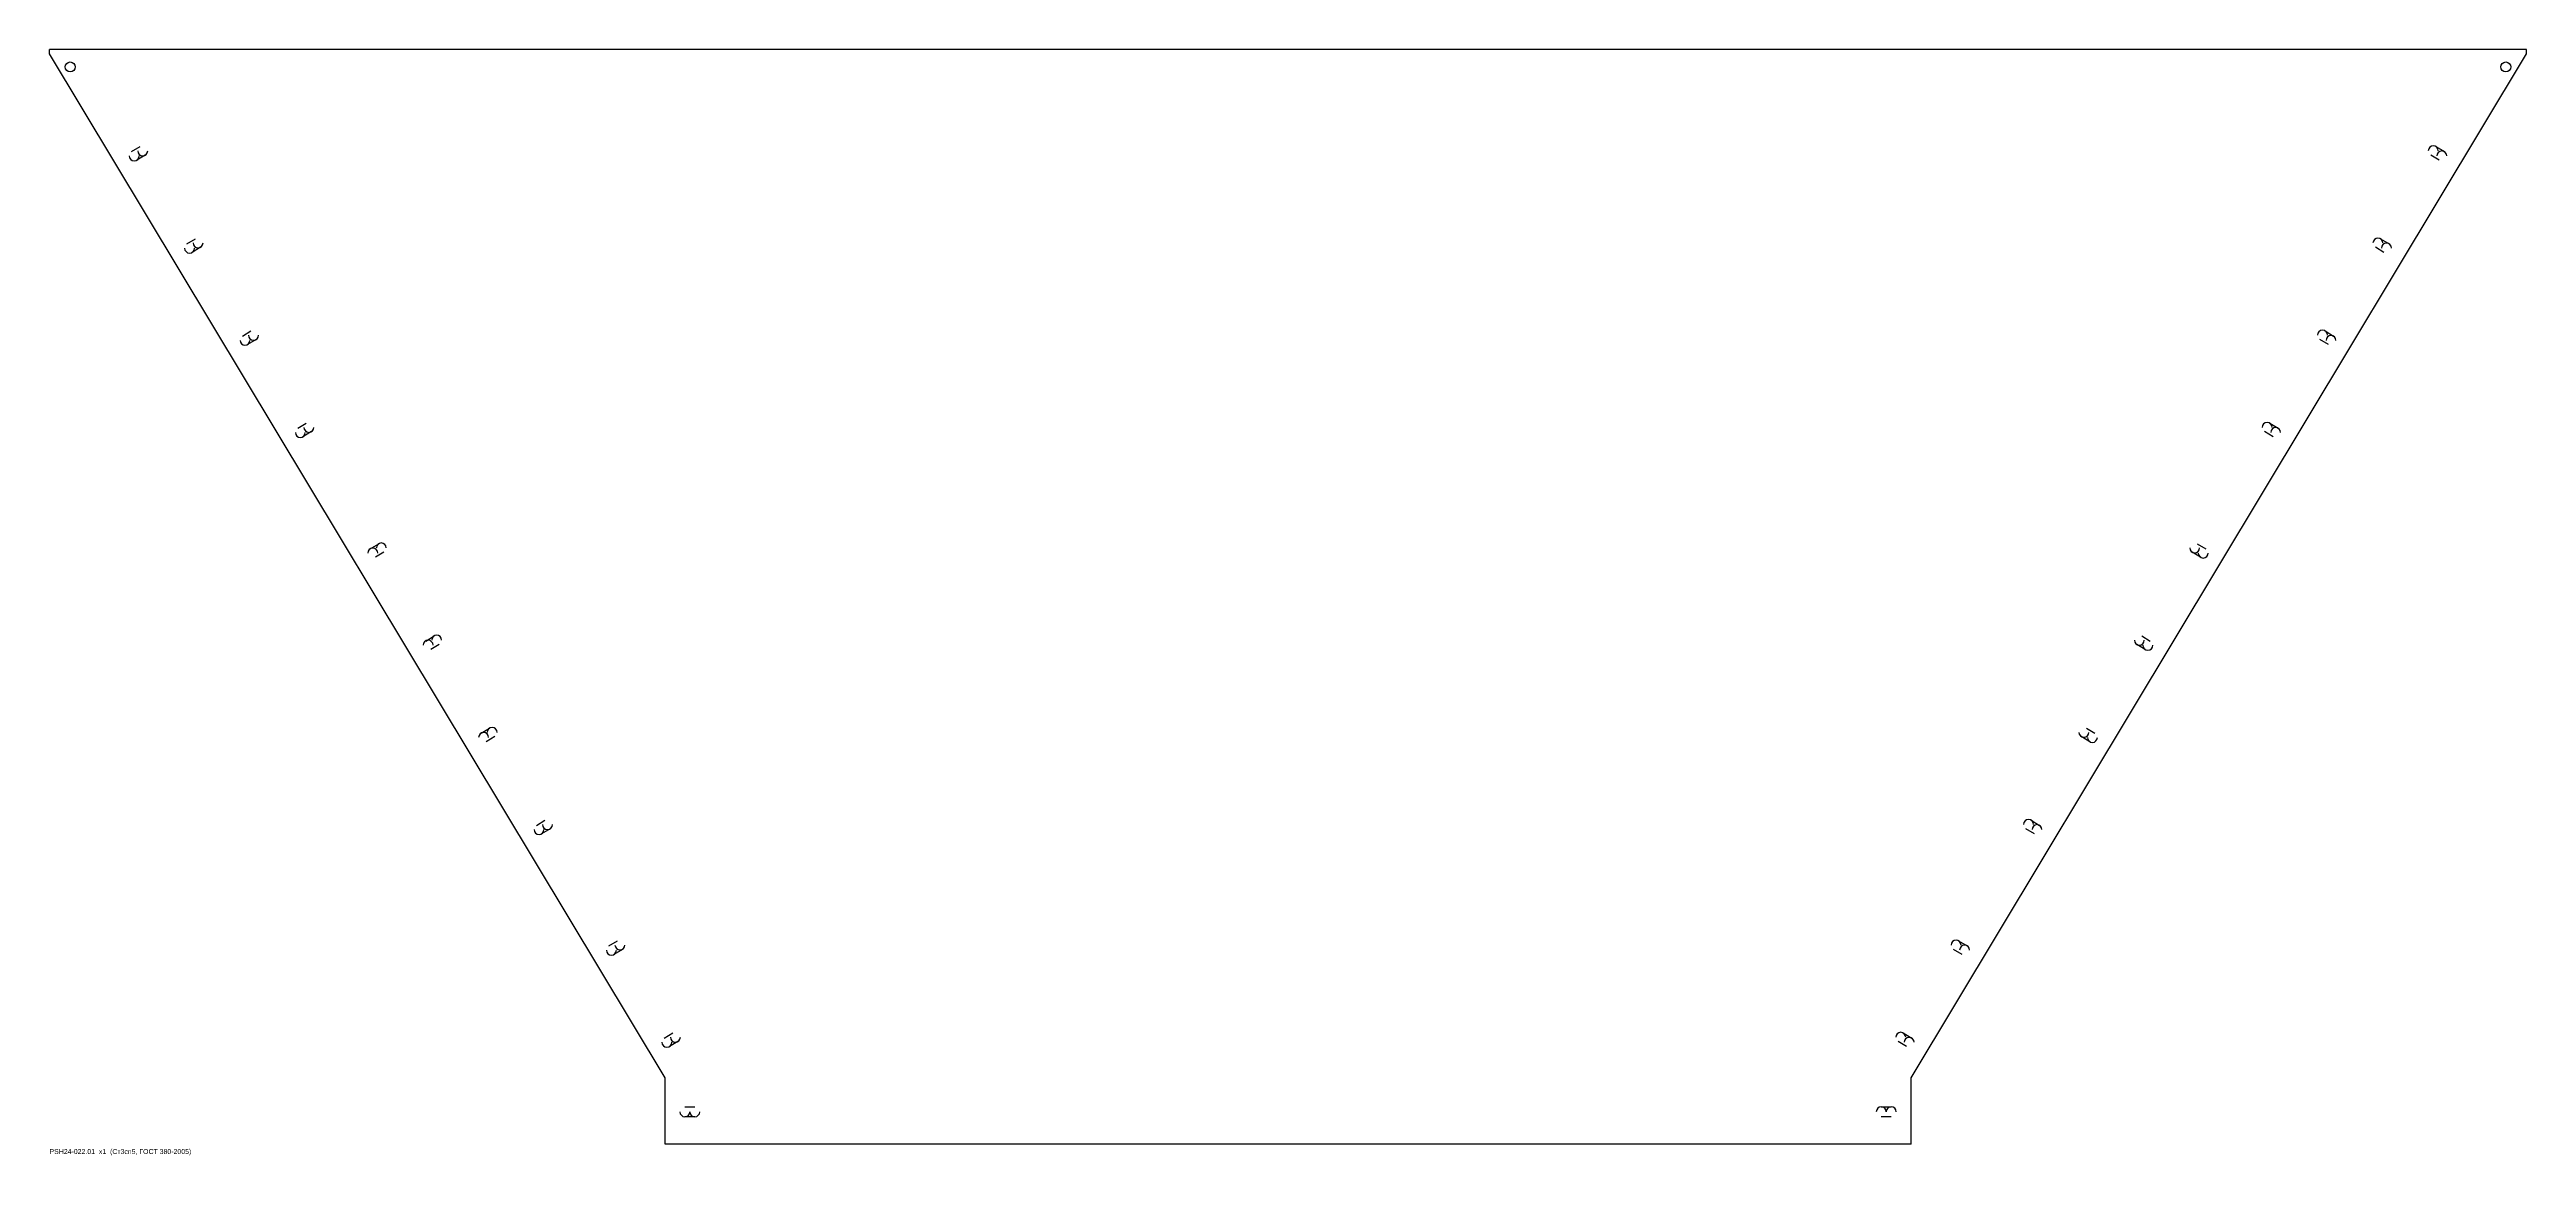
# Model space of a CAD drawing. Header units: millimetres. Extents: x -890 to 2104, y -773 to 564.
import ezdxf

# ---------------------------------------------------------------- set-up
doc = ezdxf.new("R2010")
doc.units = ezdxf.units.MM
for name, color, linetype in [('CUT', 1, 'Continuous'), ('CUT_INNER', 3, 'Continuous'), ('MARK', 5, 'Continuous')]:
    doc.layers.add(name, color=color, linetype=linetype)
doc.styles.add('GOST', font='Arial')

msp = doc.modelspace()

# ---------------------------------------------------------------- linework, layer by layer
at = {"layer": 'CUT'}
for p, q in [((2103.7, 563.5), (-890, 563.5)), ((-890, 558.5), (-890, 563.5)), ((-146.1, -679.5), (-890, 558.5)), ((1359.9, -679.5), (2103.7, 558.5)), ((2103.7, 558.5), (2103.7, 563.5)), ((-146.1, -759.5), (-146.1, -679.5)), ((1359.9, -759.5), (1359.9, -679.5)), ((1359.9, -759.5), (-146.1, -759.5))]:
    msp.add_line(p, q, dxfattribs=at)
at = {"layer": 'CUT_INNER'}
for p, q in [((-790.8, 440.1), (-780.5, 446.2)), ((-774.4, 435.9), (-784.6, 429.8)), ((1998.3, 429.8), (1988.1, 435.9)), ((1994.2, 446.2), (2004.5, 440.1)), ((-723.9, 328.6), (-713.6, 334.8)), ((1927.3, 334.8), (1937.6, 328.6)), ((-707.4, 324.5), (-717.7, 318.3)), ((1931.4, 318.3), (1921.1, 324.5)), ((-656.9, 217.2), (-646.6, 223.4)), ((-640.4, 213.1), (-650.7, 206.9)), ((1864.4, 206.9), (1854.1, 213.1)), ((1860.3, 223.4), (1870.6, 217.2)), ((-590, 105.8), (-579.7, 111.9)), ((-573.5, 101.7), (-583.8, 95.5)), ((1797.5, 95.5), (1787.2, 101.7)), ((1793.4, 111.9), (1803.7, 105.8)), ((-502.4, -40), (-492.1, -33.8)), ((-485.9, -44.1), (-496.2, -50.2)), ((1709.9, -50.2), (1699.6, -44.1)), ((1705.8, -33.8), (1716.1, -40)), ((-435.4, -151.4), (-425.2, -145.2)), ((1638.9, -145.2), (1649.1, -151.4)), ((-419, -155.5), (-429.3, -161.7)), ((1643, -161.7), (1632.7, -155.5)), ((-368.5, -262.8), (-358.2, -256.6)), ((-352, -266.9), (-362.3, -273.1)), ((1576, -273.1), (1565.7, -266.9)), ((1571.9, -256.6), (1582.2, -262.8)), ((-301.5, -374.3), (-291.2, -368.1)), ((-285.1, -378.4), (-295.4, -384.5)), ((1509.1, -384.5), (1498.8, -378.4)), ((1505, -368.1), (1515.2, -374.3)), ((-214, -520), (-203.7, -513.8)), ((-197.5, -524.1), (-207.8, -530.3)), ((1421.5, -530.3), (1411.2, -524.1)), ((1417.4, -513.8), (1427.7, -520)), ((-147, -631.4), (-136.7, -625.2)), ((1350.4, -625.2), (1360.7, -631.4)), ((-130.6, -635.5), (-140.8, -641.7)), ((1354.5, -641.7), (1344.3, -635.5)), ((-122.1, -714.5), (-110.1, -714.5)), ((1323.9, -714.5), (1335.9, -714.5)), ((-110.1, -726.5), (-122.1, -726.5)), ((1335.9, -726.5), (1323.9, -726.5))]:
    msp.add_line(p, q, dxfattribs=at)
for centre in [(-865, 542.5), (2078.7, 542.5)]:
    msp.add_circle(centre, 6, dxfattribs=at)
for centre, start, end in [((-787.7, 434.9), 180, 360), ((-777.4, 441.1), 180, 360), ((1991.1, 441.1), 0, 180), ((2001.4, 434.9), 0, 180), ((-710.5, 329.7), 180, 360), ((1924.2, 329.7), 0, 180), ((1934.5, 323.5), 0, 180), ((-720.8, 323.5), 180, 360), ((-653.8, 212), 180, 360), ((-643.5, 218.2), 180, 360), ((1857.2, 218.2), 0, 180), ((1867.5, 212), 0, 180), ((-586.9, 100.6), 180, 360), ((-576.6, 106.8), 180, 360), ((1790.3, 106.8), 0, 180), ((1800.6, 100.6), 0, 180), ((-499.3, -45.1), 0, 180), ((-489, -38.9), 0, 180), ((1702.7, -38.9), 180, 360), ((1713, -45.1), 180, 360), ((-422.1, -150.4), 0, 180), ((-432.4, -156.5), 0, 180), ((1635.8, -150.4), 180, 360), ((1646.1, -156.5), 180, 360), ((-365.4, -268), 0, 180), ((-355.1, -261.8), 0, 180), ((1568.8, -261.8), 180, 360), ((1579.1, -268), 180, 360), ((-298.4, -379.4), 180, 360), ((-288.2, -373.2), 180, 360), ((1501.9, -373.2), 0, 180), ((1512.1, -379.4), 0, 180), ((-210.9, -525.1), 180, 360), ((-200.6, -518.9), 180, 360), ((1414.3, -518.9), 0, 180), ((1424.6, -525.1), 0, 180), ((1347.4, -630.4), 0, 180), ((-143.9, -636.5), 180, 360), ((-133.6, -630.4), 180, 360), ((1357.6, -636.5), 0, 180), ((1323.9, -720.5), 0, 180), ((1335.9, -720.5), 0, 180), ((-122.1, -720.5), 180, 360), ((-110.1, -720.5), 180, 360)]:
    msp.add_arc(centre, 6, start, end, dxfattribs=at)

# ---------------------------------------------------------------- texts
at = {"layer": 'MARK', "style": 'GOST'}
msp.add_text('PSH24-022.01  x1  (Ст3сп5, ГОСТ 380-2005)', height=6, dxfattribs=at).set_placement((-890, -771.5))

doc.saveas('drawing.dxf')
